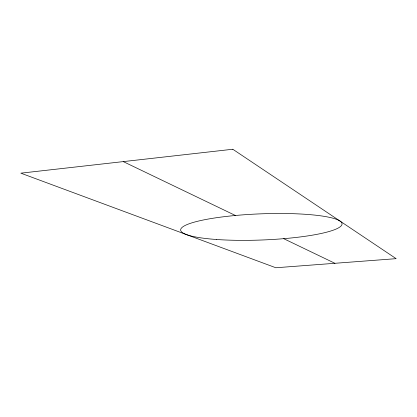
<?xml version="1.0" encoding="UTF-8"?>
<svg xmlns="http://www.w3.org/2000/svg" width="417" height="417" viewBox="0 0 417 417"><rect width="100%" height="100%" fill="white"/><g stroke="black" fill="none" stroke-linecap="round" stroke-linejoin="round"><path stroke-width="0.63" d="M123.265 161.608L235.417 215.49M283.685 238.675L334.924 263.294M232.795 149.244L20.85 173.17L275.846 267.756L396.15 258.665L232.795 149.244M216.715 239.504A80.747 13.089 -2.2 0 0 341.883 224.732A80.747 13.089 -2.2 0 0 225.456 216.532A80.747 13.089 -2.2 0 0 216.715 239.504"/></g></svg>
